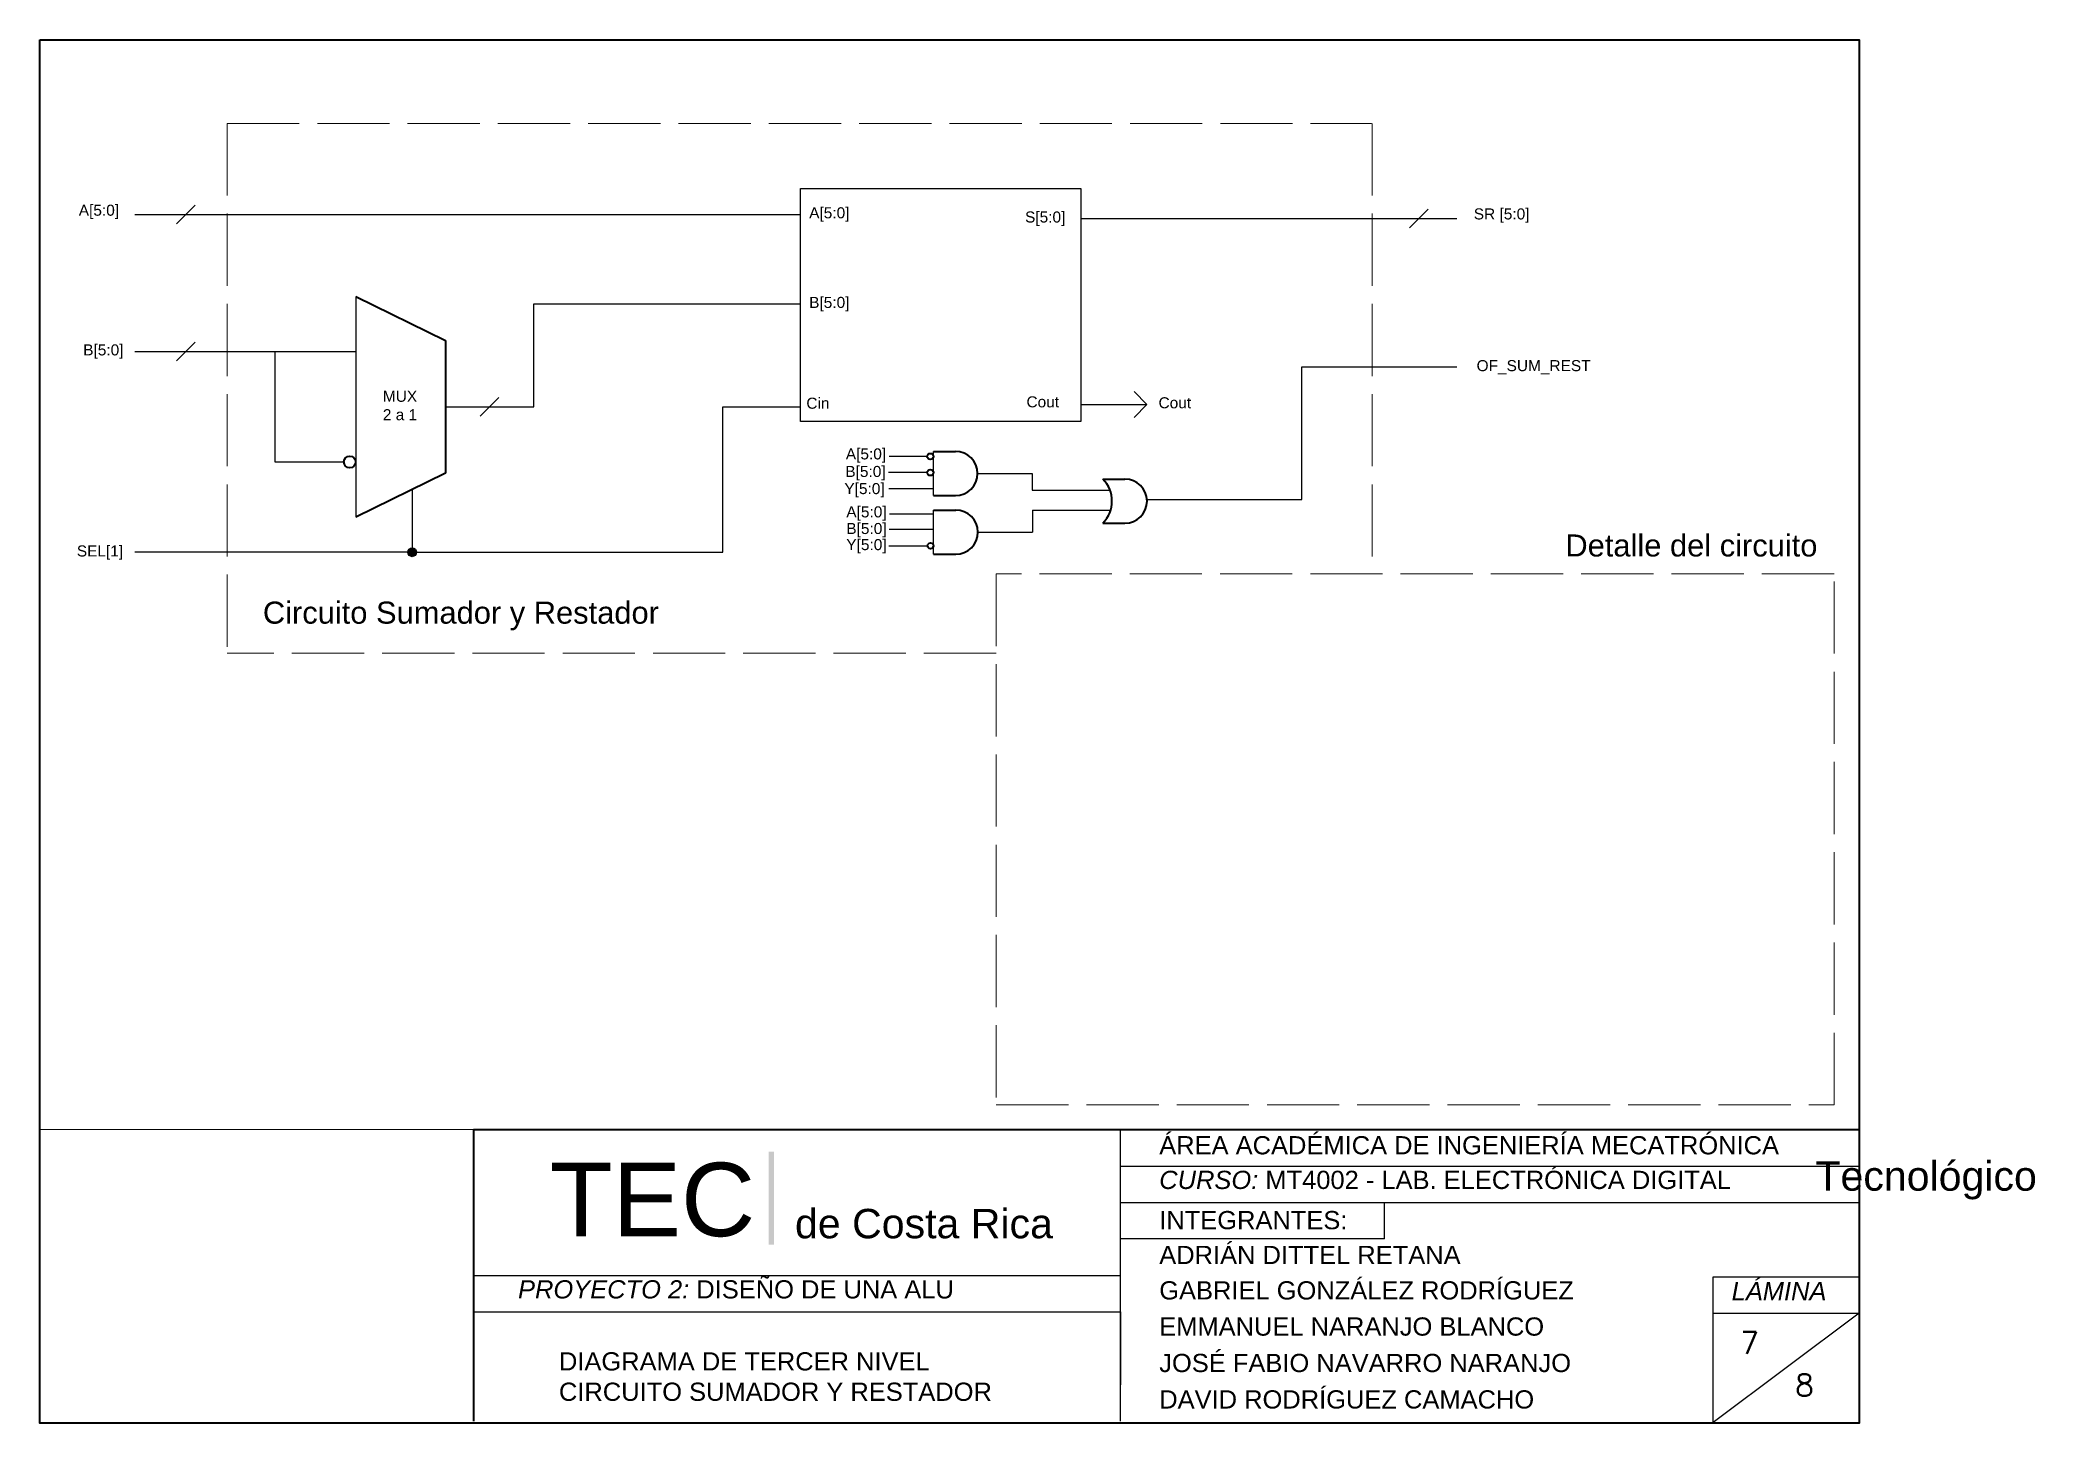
# Paper-space layout '3NIVEL-7' of a CAD drawing. Header units: millimetres. Extents: x 7 to 281, y 6 to 195.
# The model-space entities are those that its viewports show. They can reach past a viewport. Long polylines and large blocks are cut down to what shows.
import ezdxf

# ---------------------------------------------------------------- set-up
doc = ezdxf.new("R2010")
doc.units = ezdxf.units.MM
doc.header["$LTSCALE"] = 0.5
doc.linetypes.add('ACAD_ISO02W100', pattern=[15, 12, -3])
for name, color, linetype, lineweight in [('Cables', 7, 'Continuous', 30), ('Contorno', 7, 'Continuous', 40), ('Cuadro_dashed', 7, 'ACAD_ISO02W100', 20), ('Modulos', 7, 'Continuous', 40), ('MView', 7, 'Continuous', 5)]:
    doc.layers.add(name, color=color, linetype=linetype, lineweight=lineweight)
doc.layers.add('Texto', color=7, linetype='Continuous')
doc.styles.add('PDF Arial', font='arial.ttf')
doc.styles.add('Rotulado', font='arial.ttf', dxfattribs={"height": 10})
doc.styles.add('s1', font='romans.shx')

msp = doc.modelspace()

# ---------------------------------------------------------------- hatches: boundary and pattern name
at = {"layer": 'Cables'}
h = msp.add_hatch(color=256, dxfattribs=at)
h.dxf.hatch_style = 1
edge = h.paths.add_edge_path()
edge.add_arc((127.92, -168.24), 1, 0, 360)

# ---------------------------------------------------------------- linework, layer by layer
for p, q in [((74.57, -93.88), (78.81, -89.63)), ((353.7, -94.79), (357.94, -90.55)), ((155.44, -135.29), (155.44, -111.96)), ((74.57, -124.91), (78.81, -120.66)), ((329.36, -156.27), (329.36, -126.27)), ((329.36, -126.27), (364.45, -126.27)), ((135.44, -135.29), (155.44, -135.29)), ((143.31, -137.41), (147.56, -133.16)), ((198.28, -168.24), (198.28, -135.29)), ((291.36, -131.86), (294.26, -134.79)), ((291.36, -137.72), (294.26, -134.79)), ((245.79, -153.89), (235.79, -153.89)), ((245.96, -159.59), (235.96, -159.59)), ((245.92, -163.05), (235.92, -163.05)), ((127.92, -168.24), (65.13, -168.24)), ((127.92, -168.24), (198.28, -168.24))]:
    msp.add_line(p, q, dxfattribs=at)
at = {"layer": 'Cables', "color": 7}
for p, q in [((65.13, -91.76), (215.86, -91.76)), ((279.27, -92.67), (364.45, -92.67)), ((115.13, -110.29), (115.13, -135.29)), ((155.44, -111.96), (215.83, -111.96)), ((65.13, -122.79), (115.13, -122.79)), ((96.84, -122.79), (96.84, -147.79)), ((115.13, -135.29), (115.13, -160.29)), ((198.28, -135.29), (215.83, -135.29)), ((279.27, -134.79), (294.27, -134.79)), ((96.84, -147.79), (112.46, -147.79)), ((244.53, -146.56), (235.9, -146.56)), ((245.91, -150.4), (245.91, -145.4)), ((244.52, -150.19), (235.73, -150.19)), ((245.91, -155.4), (245.91, -150.4)), ((255.91, -150.4), (268.3, -150.4)), ((268.3, -150.41), (268.3, -154.19)), ((127.92, -153.99), (127.92, -168.24)), ((268.3, -154.19), (285.86, -154.19)), ((294.27, -156.27), (329.36, -156.27)), ((245.97, -163.67), (245.97, -158.67)), ((268.38, -158.67), (286.04, -158.67)), ((268.38, -158.67), (268.38, -163.67)), ((244.59, -166.83), (235.81, -166.83)), ((245.97, -168.67), (245.97, -163.67)), ((255.97, -163.67), (268.38, -163.67))]:
    msp.add_line(p, q, dxfattribs=at)
msp.add_lwpolyline([(215.85, -85.84), (279.27, -85.84), (279.27, -138.62), (215.85, -138.62)], close=True, dxfattribs=at)
at = {"layer": 'Cables'}
msp.add_circle((127.92, -168.24), 1, dxfattribs=at)
at = {"layer": 'Contorno'}
for p, q in [((245.91, -145.4), (250.91, -145.4)), ((284.28, -151.65), (289.28, -151.65)), ((245.91, -155.4), (250.91, -155.4)), ((245.97, -158.67), (250.97, -158.67)), ((284.28, -161.65), (289.28, -161.65)), ((245.97, -168.67), (250.97, -168.67))]:
    msp.add_line(p, q, dxfattribs=at)
for centre, radius in [((113.78, -147.78), 1.33), ((245.22, -146.53), 0.685), ((245.22, -150.19), 0.685), ((245.26, -166.78), 0.685)]:
    msp.add_circle(centre, radius, dxfattribs=at)
for centre, radius, start, end in [((250.91, -150.4), 5, 270, 90), ((279.28, -156.65), 7.07, 315, 45), ((289.28, -156.65), 5, 270, 90), ((250.97, -163.67), 5, 270, 90)]:
    msp.add_arc(centre, radius, start, end, dxfattribs=at)
at = {"layer": 'Cuadro_dashed', "color": 7}
for p, q in [((86, -71.09), (86, -191.09)), ((86, -71.09), (345.12, -71.09)), ((345.25, -71.09), (345.27, -173.15)), ((260.12, -191.09), (86, -191.09))]:
    msp.add_line(p, q, dxfattribs=at)
at = {"layer": 'Cuadro_dashed'}
for p, q in [((260.12, -173.15), (260.12, -293.43)), ((449.83, -173.15), (260.12, -173.15)), ((449.83, -293.43), (449.83, -173.15)), ((260.12, -293.43), (449.83, -293.43))]:
    msp.add_line(p, q, dxfattribs=at)
at = {"layer": 'Modulos', "color": 7}
for p, q in [((115.13, -110.29), (135.44, -120.29)), ((135.44, -120.29), (135.44, -150.29)), ((135.44, -150.29), (115.13, -160.29))]:
    msp.add_line(p, q, dxfattribs=at)

# ---------------------------------------------------------------- texts
at = {"layer": 'Texto', "color": 7, "char_height": 2.5, "attachment_point": 1, "style": 'Rotulado'}
for s, width, heights, insert in [('A[5:0]', 10.3743, [3.2], (52.43, -89.51)), ('A[5:0]', 10.3743, [3.2], (217.79, -90.1)), ('SR [5:0]', 14.6628, [4.4], (368.26, -90.35)), ('S[5:0]', 10.3743, [3.2], (266.67, -91.05)), ('B[5:0]', 10.3743, [3.2], (217.79, -110.4)), ('B[5:0]', 10.3743, [3.2], (53.43, -121.15)), ('OF_SUM_REST', 10.3743, [11.36], (368.9, -124.72)), ('\\pxqc;MUX\\P2 a 1', 10.2326, [7.31], (120.04, -131.66)), ('Cin', 10.3743, [3.2], (217.15, -133.23)), ('Cout', 10.3743, [3.2], (266.99, -132.92)), ('Cout', 10.3743, [3.2], (296.89, -133.13)), ('A[5:0]', 10.3743, [3.2], (226.09, -144.71)), ('B[5:0]', 10.3743, [3.2], (225.98, -148.69)), ('Y[5:0]', 10.3743, [3.2], (225.76, -152.57)), ('A[5:0]', 10.3743, [3.2], (226.2, -157.84)), ('B[5:0]', 10.3743, [3.2], (226.2, -161.61)), ('SEL[1]', 10.3743, [3.2], (51.99, -166.7)), ('Y[5:0]', 10.3743, [3.2], (226.2, -165.26))]:
    msp.add_mtext_dynamic_manual_height_columns(s, width=width, gutter_width=50, heights=heights, dxfattribs=dict(at, insert=insert))
at = {"layer": 'Texto', "char_height": 5, "attachment_point": 1, "style": 'Rotulado'}
for s, width, heights, insert in [('Detalle del circuito', 60.7557, [9.77], (389, -164.2)), ('Circuito Sumador y Restador', 123.5328, [8.37], (94.11, -179.42))]:
    msp.add_mtext_dynamic_manual_height_columns(s, width=width, gutter_width=50, heights=heights, dxfattribs=dict(at, insert=insert))

psp = doc.layouts.new('3NIVEL-7')

# ---------------------------------------------------------------- linework, layer by layer
for p, q in [((155.44, 5.96), (155.44, 45.96)), ((155.44, 40.96), (256.72, 40.96)), ((155.44, 35.96), (256.72, 35.96)), ((191.64, 30.96), (155.44, 30.96)), ((66.72, 25.96), (155.44, 25.96)), ((236.72, 5.76), (236.72, 25.76)), ((66.72, 20.96), (155.44, 20.96)), ((155.44, 20.96), (155.44, 15.96)), ((236.72, 20.76), (256.72, 20.76)), ((256.72, 20.76), (236.72, 5.76)), ((155.44, 15.96), (155.44, 10.96))]:
    psp.add_line(p, q)
at = {"color": 7}
for p, q in [((191.64, 30.96), (191.64, 35.96)), ((236.72, 25.76), (256.72, 25.76))]:
    psp.add_line(p, q, dxfattribs=at)
at = {"color": 251, "true_color": 0x4b4b4b, "transparency": 33554559}
for points in [[(107.95, 42.93), (107.22, 42.93), (107.95, 30.18)], [(107.22, 42.93), (107.95, 30.18), (107.22, 30.18)]]:
    psp.add_solid(points, dxfattribs=at)
at = {"layer": 'Contorno'}
for q in [(66.72, 5.96), (256.72, 45.96)]:
    psp.add_line((66.72, 45.96), q, dxfattribs=at)
psp.add_lwpolyline([(7.26, 195.47), (256.72, 195.47), (256.72, 5.7), (7.26, 5.7)], close=True, dxfattribs=at)

# ---------------------------------------------------------------- texts
at = {"color": 250, "true_color": 0x1c1c1c, "attachment_point": 7, "style": 'PDF Arial'}
for s, insert, char_height in [('TEC', (77.19, 31.2), 10.079), ('Tecnológico', (250.74, 36.37), 4.0315), ('de Costa Rica', (110.81, 31), 4.0315)]:
    psp.add_mtext(s, dxfattribs=dict(at, insert=insert, char_height=char_height))
at = {"layer": 'Texto', "attachment_point": 1, "style": 's1'}
for s, insert, char_height, width in [('{\\fArial|b0|i0|c0|p34;ÁREA ACADÉMICA DE INGENIERÍA MECATRÓNICA}', (160.76, 45.07), 2.5, 84.8209), ('{\\fArial|b0|i1|c0|p34;CURSO: \\fArial|b0|i0|c0|p34;MT4002 - LAB. ELECTRÓNICA DIGITAL}', (160.76, 40.32), 2.5, 78.8124), ('{\\fArial|b0|i0|c0|p34;INTEGRANTES:}', (160.76, 34.8), 2.5, 28.1694), ('{\\fArial|b0|i0|c0|p34;ADRIÁN DITTEL RETANA}', (160.76, 30.02), 2.5, 59.8937), ('{\\fArial|b0|i1|c0|p34;PROYECTO 2: \\fArial|b0|i0|c0|p34;DISEÑO DE UNA ALU}', (72.83, 25.3), 2.5, 79.4343), ('{\\fArial|b0|i0|c0|p34;GABRIEL GONZÁLEZ RODRÍGUEZ}', (160.76, 25.16), 2.5, 59.8937), ('{\\fArial|b0|i1|c0|p34;LÁMINA}', (239.25, 25.06), 2.5, 19.0829), ('{\\fArial|b0|i0|c0|p34;EMMANUEL NARANJO BLANCO}', (160.76, 20.2), 2.5, 59.8937), ('7', (240.45, 18.21), 3, 7.4367), ('{\\fArial|b0|i0|c0|p34;DIAGRAMA DE TERCER NIVEL\\PCIRCUITO SUMADOR Y RESTADOR}', (78.44, 15.42), 2.5, 63.9917), ('{\\fArial|b0|i0|c0|p34;JOSÉ FABIO NAVARRO NARANJO}', (160.76, 15.2), 2.5, 59.8937), ('8', (247.95, 12.43), 3, 9.5415), ('{\\fArial|b0|i0|c0|p34;DAVID RODRÍGUEZ CAMACHO}', (160.76, 10.2), 2.5, 59.8937)]:
    psp.add_mtext(s, dxfattribs=dict(at, insert=insert, char_height=char_height, width=width))

# ---------------------------------------------------------------- viewports
at = {"layer": 'MView'}
psp.add_viewport(center=(131.99, 120.72), size=(249.45, 149.5168), view_center_point=(249.55, -175.6), view_height=246.8538, dxfattribs=at)

doc.saveas('drawing.dxf')
